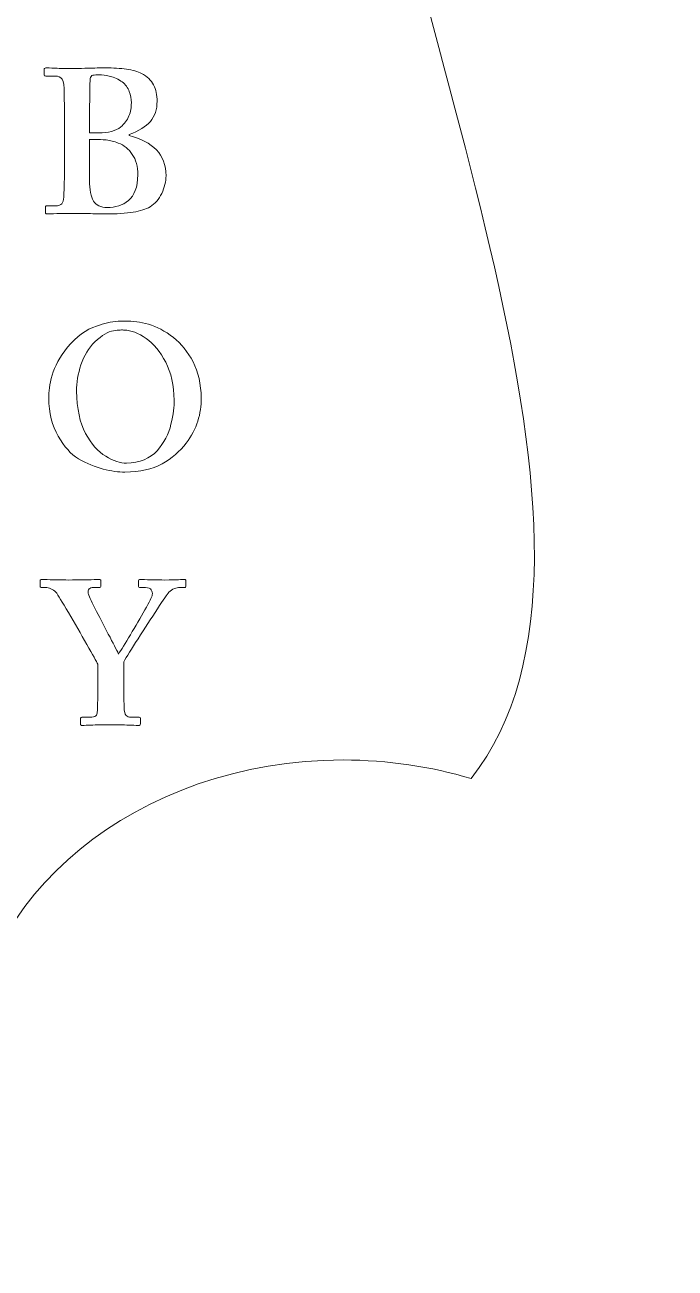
# Model space of a CAD drawing. Header units: centimetres. Extents: x -26.8 to 26.4, y -13.7 to 13.8.
# Drawn here: x 19.5 to 22.86, y -13.3 to -6.87 of the extents above; entities that cross this region are included whole.
import ezdxf

# ---------------------------------------------------------------- set-up
doc = ezdxf.new("R2010")
doc.units = ezdxf.units.CM
doc.header["$MEASUREMENT"] = 0
doc.layers.add('Layer 1', color=7, linetype='Continuous')

msp = doc.modelspace()

# ---------------------------------------------------------------- linework, layer by layer
at = {"layer": 'Layer 1', "color": 143, "lineweight": 20}
for points, knots in [([(15.42758, 13.68892), (15.42758, 13.68892), (15.29529, 13.29618), (15.29529, 13.29618), (15.29529, 13.29618), (15.40948, 13.09513), (15.47388, 12.87178), (15.47388, 12.63555), (15.47388, 12.63555), (15.47388, 11.76615), (14.61106, 11.06128), (13.54821, 11.06128), (13.54821, 11.06128), (13.31576, 11.06128), (13.09304, 11.09454), (12.88675, 11.15636), (12.88675, 11.15636), (12.14917, 9.17911), (13.12709, 7.3144), (13.51183, 5.27103), (13.51183, 5.27103), (13.51183, 5.27103), (13.6929, 4.13415), (13.6929, 4.13415), (13.6929, 4.13415), (13.6929, 4.13415), (12.23356, 4.31688), (12.23356, 4.31688), (12.23356, 4.31688), (12.23356, 4.31688), (11.8309, 1.50982), (11.8309, 1.50982), (11.8309, 1.50982), (13.01569, 0.66949), (13.93187, 0.33261), (14.72065, 0.23486), (14.72065, 0.23486), (14.72065, 0.23486), (14.72065, 0.15052), (14.72065, 0.15052), (14.72065, 0.15052), (13.93188, 0.05277), (13.01569, -0.28411), (11.8309, -1.12444), (11.8309, -1.12444), (11.8309, -1.12444), (12.23356, -3.93068), (12.23356, -3.93068), (12.23356, -3.93068), (12.23356, -3.93068), (13.6929, -3.74878), (13.6929, -3.74878), (13.6929, -3.74878), (13.6929, -3.74878), (13.51183, -4.88483), (13.51183, -4.88483), (13.51183, -4.88483), (13.1271, -6.9282), (12.14917, -8.79373), (12.88675, -10.77098), (12.88675, -10.77098), (13.09304, -10.70915), (13.31576, -10.67507), (13.54821, -10.67507), (13.54821, -10.67507), (14.61106, -10.67508), (15.47388, -11.38077), (15.47388, -12.25017), (15.47388, -12.25017), (15.47388, -12.4864), (15.40947, -12.70975), (15.29529, -12.9108), (15.29529, -12.9108), (15.29529, -12.9108), (15.42758, -13.30354), (15.42758, -13.30354), (15.42758, -13.30354), (15.42758, -13.30354), (16.24944, -13.30354), (16.24944, -13.30354), (16.24944, -13.30354), (16.24944, -13.30354), (18.44217, -13.30354), (18.44217, -13.30354), (18.44217, -13.30354), (18.44217, -13.30354), (19.26403, -13.30354), (19.26403, -13.30354), (19.26403, -13.30354), (19.26403, -13.30354), (19.39715, -12.9108), (19.39715, -12.9108), (19.39715, -12.9108), (19.28297, -12.70975), (19.21856, -12.4864), (19.21856, -12.25017), (19.21856, -12.25017), (19.21856, -11.38077), (20.08056, -10.67508), (21.1434, -10.67507), (21.1434, -10.67507), (21.37585, -10.67507), (21.59857, -10.70915), (21.80486, -10.77098), (21.80486, -10.77098), (22.73857, -9.59058), (21.40258, -6.85652), (21.17978, -4.88483), (21.17978, -4.88483), (21.17978, -4.88483), (20.99871, -3.74878), (20.99871, -3.74878), (20.99871, -3.74878), (20.99871, -3.74878), (22.45805, -3.93068), (22.45805, -3.93068), (22.45805, -3.93068), (22.45805, -3.93068), (22.86072, -1.12444), (22.86072, -1.12444), (22.86072, -1.12444), (21.68967, -0.29386), (20.78164, 0.04427), (19.99908, 0.14639), (19.99908, 0.14639), (19.99908, 0.14639), (19.99908, 0.23899), (19.99908, 0.23899), (19.99908, 0.23899), (20.78164, 0.34111), (21.68967, 0.67923), (22.86072, 1.50982), (22.86072, 1.50982), (22.86072, 1.50982), (22.45805, 4.31688), (22.45805, 4.31688), (22.45805, 4.31688), (22.45805, 4.31688), (20.99871, 4.13415), (20.99871, 4.13415), (20.99871, 4.13415), (20.99871, 4.13415), (21.17978, 5.27103), (21.17978, 5.27103), (21.17978, 5.27103), (21.40258, 7.24272), (22.73857, 9.97595), (21.80486, 11.15636), (21.80486, 11.15636), (21.59857, 11.09453), (21.37585, 11.06128), (21.1434, 11.06128), (21.1434, 11.06128), (20.08055, 11.06128), (19.21856, 11.76615), (19.21856, 12.63555), (19.21856, 12.63555), (19.21856, 12.87178), (19.28297, 13.09513), (19.39715, 13.29618), (19.39715, 13.29618), (19.39715, 13.29618), (19.26403, 13.68892), (19.26403, 13.68892), (19.26403, 13.68892), (19.26403, 13.68892), (18.44217, 13.68892), (18.44217, 13.68892), (18.44217, 13.68892), (18.44217, 13.68892), (16.24944, 13.68892), (16.24944, 13.68892), (16.24944, 13.68892), (16.24944, 13.68892), (15.42758, 13.68892), (15.42758, 13.68892)], [0, 0, 0, 0, 0.0222222, 0.0222222, 0.0222222, 0.0222222, 0.0444444, 0.0444444, 0.0444444, 0.0444444, 0.0666667, 0.0666667, 0.0666667, 0.0666667, 0.0888889, 0.0888889, 0.0888889, 0.0888889, 0.1111111, 0.1111111, 0.1111111, 0.1111111, 0.1333333, 0.1333333, 0.1333333, 0.1333333, 0.1555556, 0.1555556, 0.1555556, 0.1555556, 0.1777778, 0.1777778, 0.1777778, 0.1777778, 0.2, 0.2, 0.2, 0.2, 0.2222222, 0.2222222, 0.2222222, 0.2222222, 0.2444444, 0.2444444, 0.2444444, 0.2444444, 0.2666667, 0.2666667, 0.2666667, 0.2666667, 0.2888889, 0.2888889, 0.2888889, 0.2888889, 0.3111111, 0.3111111, 0.3111111, 0.3111111, 0.3333333, 0.3333333, 0.3333333, 0.3333333, 0.3555556, 0.3555556, 0.3555556, 0.3555556, 0.3777778, 0.3777778, 0.3777778, 0.3777778, 0.4, 0.4, 0.4, 0.4, 0.4222222, 0.4222222, 0.4222222, 0.4222222, 0.4444444, 0.4444444, 0.4444444, 0.4444444, 0.4666667, 0.4666667, 0.4666667, 0.4666667, 0.4888889, 0.4888889, 0.4888889, 0.4888889, 0.5111111, 0.5111111, 0.5111111, 0.5111111, 0.5333333, 0.5333333, 0.5333333, 0.5333333, 0.5555556, 0.5555556, 0.5555556, 0.5555556, 0.5777778, 0.5777778, 0.5777778, 0.5777778, 0.6, 0.6, 0.6, 0.6, 0.6222222, 0.6222222, 0.6222222, 0.6222222, 0.6444444, 0.6444444, 0.6444444, 0.6444444, 0.6666667, 0.6666667, 0.6666667, 0.6666667, 0.6888889, 0.6888889, 0.6888889, 0.6888889, 0.7111111, 0.7111111, 0.7111111, 0.7111111, 0.7333333, 0.7333333, 0.7333333, 0.7333333, 0.7555556, 0.7555556, 0.7555556, 0.7555556, 0.7777778, 0.7777778, 0.7777778, 0.7777778, 0.8, 0.8, 0.8, 0.8, 0.8222222, 0.8222222, 0.8222222, 0.8222222, 0.8444444, 0.8444444, 0.8444444, 0.8444444, 0.8666667, 0.8666667, 0.8666667, 0.8666667, 0.8888889, 0.8888889, 0.8888889, 0.8888889, 0.9111111, 0.9111111, 0.9111111, 0.9111111, 0.9333333, 0.9333333, 0.9333333, 0.9333333, 0.9555556, 0.9555556, 0.9555556, 0.9555556, 1, 1, 1, 1]), ([(19.60551, -7.09492), (19.61287, -7.09513), (19.62867, -7.09545), (19.65429, -7.09657), (19.65429, -7.09657), (19.67991, -7.09769), (19.71489, -7.09855), (19.7593, -7.09822), (19.7593, -7.09822), (19.77698, -7.09809), (19.79993, -7.09749), (19.82793, -7.09657), (19.82793, -7.09657), (19.85593, -7.09564), (19.8846, -7.09505), (19.91392, -7.09492), (19.91392, -7.09492), (19.95449, -7.09479), (19.99096, -7.09717), (20.02306, -7.10153), (20.02306, -7.10153), (20.05516, -7.1059), (20.08138, -7.1134), (20.10078, -7.12385), (20.10078, -7.12385), (20.13006, -7.13977), (20.15044, -7.15926), (20.16279, -7.18338), (20.16279, -7.18338), (20.17514, -7.2075), (20.18133, -7.23592), (20.18098, -7.26772), (20.18098, -7.26772), (20.18124, -7.30963), (20.16958, -7.34441), (20.14625, -7.3719), (20.14625, -7.3719), (20.12292, -7.39939), (20.08663, -7.4216), (20.03711, -7.4397), (20.03711, -7.4397), (20.03711, -7.4397), (20.03711, -7.44549), (20.03711, -7.44549), (20.03711, -7.44549), (20.09783, -7.46101), (20.14473, -7.48556), (20.17767, -7.51908), (20.17767, -7.51908), (20.21061, -7.55259), (20.22688, -7.59729), (20.22728, -7.65303), (20.22728, -7.65303), (20.22702, -7.68302), (20.21951, -7.71294), (20.20496, -7.74398), (20.20496, -7.74398), (20.19041, -7.77502), (20.17027, -7.79826), (20.1446, -7.81343), (20.1446, -7.81343), (20.12295, -7.82609), (20.09369, -7.8355), (20.05696, -7.84154), (20.05696, -7.84154), (20.02023, -7.84758), (19.97261, -7.85068), (19.91392, -7.85064), (19.91392, -7.85064), (19.89161, -7.85051), (19.86622, -7.84991), (19.83702, -7.84899), (19.83702, -7.84899), (19.80783, -7.84806), (19.78162, -7.84747), (19.7593, -7.84734), (19.7593, -7.84734), (19.71836, -7.84747), (19.68644, -7.84807), (19.66256, -7.84899), (19.66256, -7.84899), (19.63868, -7.84992), (19.62125, -7.85051), (19.61047, -7.85064), (19.61047, -7.85064), (19.6083, -7.85062), (19.60688, -7.84964), (19.60551, -7.84816), (19.60551, -7.84816), (19.60413, -7.84668), (19.60308, -7.84504), (19.60302, -7.84237), (19.60302, -7.84237), (19.60302, -7.84237), (19.60302, -7.81591), (19.60302, -7.81591), (19.60302, -7.81591), (19.60302, -7.81329), (19.60413, -7.81129), (19.60551, -7.81012), (19.60551, -7.81012), (19.60689, -7.80895), (19.60831, -7.80845), (19.61047, -7.80847), (19.61047, -7.80847), (19.61047, -7.80847), (19.65595, -7.80847), (19.65595, -7.80847), (19.65595, -7.80847), (19.6714, -7.80863), (19.6824, -7.80484), (19.68819, -7.79772), (19.68819, -7.79772), (19.69399, -7.7906), (19.69694, -7.77924), (19.69811, -7.76299), (19.69811, -7.76299), (19.69882, -7.75349), (19.69996, -7.73382), (19.7006, -7.70511), (19.7006, -7.70511), (19.70124, -7.67641), (19.70184, -7.64472), (19.70224, -7.6092), (19.70224, -7.6092), (19.70264, -7.57367), (19.70223, -7.54077), (19.70224, -7.51081), (19.70224, -7.51081), (19.70224, -7.51081), (19.70224, -7.38596), (19.70224, -7.38596), (19.70224, -7.38596), (19.70222, -7.37201), (19.70261, -7.35146), (19.70224, -7.32478), (19.70224, -7.32478), (19.70187, -7.29809), (19.70108, -7.27234), (19.7006, -7.24789), (19.7006, -7.24789), (19.7001, -7.22344), (19.70015, -7.20801), (19.69978, -7.20076), (19.69978, -7.20076), (19.69838, -7.17126), (19.69271, -7.1532), (19.68324, -7.14619), (19.68324, -7.14619), (19.67378, -7.13918), (19.65933, -7.1359), (19.63942, -7.13709), (19.63942, -7.13709), (19.63942, -7.13709), (19.60552, -7.13709), (19.60552, -7.13709), (19.60552, -7.13709), (19.60239, -7.13714), (19.60019, -7.13671), (19.59891, -7.13544), (19.59891, -7.13544), (19.59764, -7.13416), (19.5964, -7.13196), (19.59642, -7.12883), (19.59642, -7.12883), (19.59642, -7.12883), (19.59642, -7.10403), (19.59642, -7.10403), (19.59642, -7.10403), (19.59642, -7.10086), (19.59761, -7.099), (19.59891, -7.09742), (19.59891, -7.09742), (19.60018, -7.09583), (19.6024, -7.09494), (19.60552, -7.09494), (19.60552, -7.09494), (19.60552, -7.09494), (19.60551, -7.09492), (19.60551, -7.09492)], [0, 0, 0, 0, 0.0217391, 0.0217391, 0.0217391, 0.0217391, 0.0434783, 0.0434783, 0.0434783, 0.0434783, 0.0652174, 0.0652174, 0.0652174, 0.0652174, 0.0869565, 0.0869565, 0.0869565, 0.0869565, 0.1086957, 0.1086957, 0.1086957, 0.1086957, 0.1304348, 0.1304348, 0.1304348, 0.1304348, 0.1521739, 0.1521739, 0.1521739, 0.1521739, 0.173913, 0.173913, 0.173913, 0.173913, 0.1956522, 0.1956522, 0.1956522, 0.1956522, 0.2173913, 0.2173913, 0.2173913, 0.2173913, 0.2391304, 0.2391304, 0.2391304, 0.2391304, 0.2608696, 0.2608696, 0.2608696, 0.2608696, 0.2826087, 0.2826087, 0.2826087, 0.2826087, 0.3043478, 0.3043478, 0.3043478, 0.3043478, 0.326087, 0.326087, 0.326087, 0.326087, 0.3478261, 0.3478261, 0.3478261, 0.3478261, 0.3695652, 0.3695652, 0.3695652, 0.3695652, 0.3913043, 0.3913043, 0.3913043, 0.3913043, 0.4130435, 0.4130435, 0.4130435, 0.4130435, 0.4347826, 0.4347826, 0.4347826, 0.4347826, 0.4565217, 0.4565217, 0.4565217, 0.4565217, 0.4782609, 0.4782609, 0.4782609, 0.4782609, 0.5, 0.5, 0.5, 0.5, 0.5217391, 0.5217391, 0.5217391, 0.5217391, 0.5434783, 0.5434783, 0.5434783, 0.5434783, 0.5652174, 0.5652174, 0.5652174, 0.5652174, 0.5869565, 0.5869565, 0.5869565, 0.5869565, 0.6086957, 0.6086957, 0.6086957, 0.6086957, 0.6304348, 0.6304348, 0.6304348, 0.6304348, 0.6521739, 0.6521739, 0.6521739, 0.6521739, 0.673913, 0.673913, 0.673913, 0.673913, 0.6956522, 0.6956522, 0.6956522, 0.6956522, 0.7173913, 0.7173913, 0.7173913, 0.7173913, 0.7391304, 0.7391304, 0.7391304, 0.7391304, 0.7608696, 0.7608696, 0.7608696, 0.7608696, 0.7826087, 0.7826087, 0.7826087, 0.7826087, 0.8043478, 0.8043478, 0.8043478, 0.8043478, 0.826087, 0.826087, 0.826087, 0.826087, 0.8478261, 0.8478261, 0.8478261, 0.8478261, 0.8695652, 0.8695652, 0.8695652, 0.8695652, 0.8913043, 0.8913043, 0.8913043, 0.8913043, 0.9130435, 0.9130435, 0.9130435, 0.9130435, 0.9347826, 0.9347826, 0.9347826, 0.9347826, 0.9565217, 0.9565217, 0.9565217, 0.9565217, 1, 1, 1, 1]), ([(19.88002, -7.13047), (19.8746, -7.13042), (19.86917, -7.13108), (19.86348, -7.1313), (19.86348, -7.1313), (19.85779, -7.13151), (19.85297, -7.13194), (19.8486, -7.13295), (19.8486, -7.13295), (19.84531, -7.13405), (19.84213, -7.13578), (19.83951, -7.13874), (19.83951, -7.13874), (19.83689, -7.1417), (19.83519, -7.14604), (19.83455, -7.15032), (19.83455, -7.15032), (19.83394, -7.1619), (19.83362, -7.18601), (19.83291, -7.22391), (19.83291, -7.22391), (19.83217, -7.26181), (19.83214, -7.30362), (19.83209, -7.34959), (19.83209, -7.34959), (19.83209, -7.34959), (19.83209, -7.43062), (19.83209, -7.43062), (19.83209, -7.43062), (19.84047, -7.43113), (19.84822, -7.43134), (19.85607, -7.43145), (19.85607, -7.43145), (19.86392, -7.43156), (19.87167, -7.43147), (19.88005, -7.43145), (19.88005, -7.43145), (19.90364, -7.43137), (19.92575, -7.42856), (19.94537, -7.42318), (19.94537, -7.42318), (19.96499, -7.4178), (19.98055, -7.41047), (19.9925, -7.40086), (19.9925, -7.40086), (20.01239, -7.38468), (20.02698, -7.36555), (20.03549, -7.34381), (20.03549, -7.34381), (20.044, -7.32207), (20.04811, -7.2996), (20.04789, -7.27601), (20.04789, -7.27601), (20.04815, -7.25551), (20.04437, -7.23566), (20.03714, -7.21648), (20.03714, -7.21648), (20.02991, -7.1973), (20.01752, -7.18079), (20.00076, -7.1677), (20.00076, -7.1677), (19.98105, -7.15412), (19.96001, -7.14441), (19.93792, -7.13876), (19.93792, -7.13876), (19.91583, -7.13312), (19.89658, -7.13032), (19.88004, -7.13049), (19.88004, -7.13049), (19.88004, -7.13049), (19.88002, -7.13047), (19.88002, -7.13047)], [0, 0, 0, 0, 0.0526316, 0.0526316, 0.0526316, 0.0526316, 0.1052632, 0.1052632, 0.1052632, 0.1052632, 0.1578947, 0.1578947, 0.1578947, 0.1578947, 0.2105263, 0.2105263, 0.2105263, 0.2105263, 0.2631579, 0.2631579, 0.2631579, 0.2631579, 0.3157895, 0.3157895, 0.3157895, 0.3157895, 0.3684211, 0.3684211, 0.3684211, 0.3684211, 0.4210526, 0.4210526, 0.4210526, 0.4210526, 0.4736842, 0.4736842, 0.4736842, 0.4736842, 0.5263158, 0.5263158, 0.5263158, 0.5263158, 0.5789474, 0.5789474, 0.5789474, 0.5789474, 0.6315789, 0.6315789, 0.6315789, 0.6315789, 0.6842105, 0.6842105, 0.6842105, 0.6842105, 0.7368421, 0.7368421, 0.7368421, 0.7368421, 0.7894737, 0.7894737, 0.7894737, 0.7894737, 0.8421053, 0.8421053, 0.8421053, 0.8421053, 0.8947368, 0.8947368, 0.8947368, 0.8947368, 1, 1, 1, 1]), ([(19.83206, -7.46451), (19.83206, -7.46451), (19.83206, -7.52983), (19.83206, -7.52983), (19.83206, -7.52983), (19.83206, -7.52983), (19.83206, -7.67618), (19.83206, -7.67618), (19.83206, -7.67618), (19.83161, -7.72557), (19.83806, -7.76127), (19.8519, -7.78367), (19.8519, -7.78367), (19.86575, -7.80607), (19.88958, -7.8171), (19.92301, -7.81674), (19.92301, -7.81674), (19.96574, -7.8178), (20.00215, -7.80606), (20.03298, -7.78119), (20.03298, -7.78119), (20.0638, -7.75632), (20.0803, -7.71157), (20.08176, -7.64807), (20.08176, -7.64807), (20.08123, -7.60468), (20.07134, -7.56975), (20.05282, -7.54224), (20.05282, -7.54224), (20.0343, -7.51472), (20.01022, -7.49518), (19.98006, -7.48354), (19.98006, -7.48354), (19.95969, -7.47534), (19.93895, -7.47021), (19.91805, -7.46783), (19.91805, -7.46783), (19.89715, -7.46545), (19.8776, -7.46426), (19.85935, -7.46452), (19.85935, -7.46452), (19.85935, -7.46452), (19.83206, -7.46452), (19.83206, -7.46452), (19.83206, -7.46452), (19.83206, -7.46452), (19.83206, -7.46451), (19.83206, -7.46451)], [0, 0, 0, 0, 0.0769231, 0.0769231, 0.0769231, 0.0769231, 0.1538462, 0.1538462, 0.1538462, 0.1538462, 0.2307692, 0.2307692, 0.2307692, 0.2307692, 0.3076923, 0.3076923, 0.3076923, 0.3076923, 0.3846154, 0.3846154, 0.3846154, 0.3846154, 0.4615385, 0.4615385, 0.4615385, 0.4615385, 0.5384615, 0.5384615, 0.5384615, 0.5384615, 0.6153846, 0.6153846, 0.6153846, 0.6153846, 0.6923077, 0.6923077, 0.6923077, 0.6923077, 0.7692308, 0.7692308, 0.7692308, 0.7692308, 0.8461538, 0.8461538, 0.8461538, 0.8461538, 1, 1, 1, 1]), ([(19.98006, -8.40543), (19.99205, -8.40458), (20.004, -8.40505), (20.01561, -8.40543), (20.01561, -8.40543), (20.05486, -8.40459), (20.09526, -8.40954), (20.13715, -8.42114), (20.13715, -8.42114), (20.17904, -8.43274), (20.22182, -8.45568), (20.26531, -8.48977), (20.26531, -8.48977), (20.30603, -8.52207), (20.33991, -8.564), (20.36701, -8.61627), (20.36701, -8.61627), (20.39411, -8.66855), (20.40814, -8.73115), (20.40918, -8.80313), (20.40918, -8.80313), (20.4095, -8.8426), (20.40394, -8.88246), (20.39182, -8.92219), (20.39182, -8.92219), (20.37969, -8.96192), (20.35973, -8.99917), (20.33146, -9.03546), (20.33146, -9.03546), (20.29852, -9.07876), (20.25675, -9.11499), (20.20661, -9.14295), (20.20661, -9.14295), (20.15647, -9.17091), (20.09241, -9.18497), (20.01396, -9.18594), (20.01396, -9.18594), (19.9815, -9.1862), (19.94432, -9.18108), (19.90234, -9.17023), (19.90234, -9.17023), (19.86036, -9.15938), (19.81722, -9.14162), (19.77418, -9.11649), (19.77418, -9.11649), (19.73487, -9.09305), (19.70015, -9.05417), (19.66917, -8.99991), (19.66917, -8.99991), (19.63819, -8.94565), (19.62213, -8.88001), (19.62039, -8.80313), (19.62039, -8.80313), (19.61949, -8.77057), (19.62507, -8.73109), (19.63858, -8.68489), (19.63858, -8.68489), (19.65209, -8.6387), (19.67835, -8.59022), (19.71713, -8.5402), (19.71713, -8.5402), (19.76462, -8.48455), (19.81509, -8.44831), (19.86761, -8.43023), (19.86761, -8.43023), (19.907, -8.41667), (19.94409, -8.40797), (19.98006, -8.40543)], [0, 0, 0, 0, 0.0555556, 0.0555556, 0.0555556, 0.0555556, 0.1111111, 0.1111111, 0.1111111, 0.1111111, 0.1666667, 0.1666667, 0.1666667, 0.1666667, 0.2222222, 0.2222222, 0.2222222, 0.2222222, 0.2777778, 0.2777778, 0.2777778, 0.2777778, 0.3333333, 0.3333333, 0.3333333, 0.3333333, 0.3888889, 0.3888889, 0.3888889, 0.3888889, 0.4444444, 0.4444444, 0.4444444, 0.4444444, 0.5, 0.5, 0.5, 0.5, 0.5555556, 0.5555556, 0.5555556, 0.5555556, 0.6111111, 0.6111111, 0.6111111, 0.6111111, 0.6666667, 0.6666667, 0.6666667, 0.6666667, 0.7222222, 0.7222222, 0.7222222, 0.7222222, 0.7777778, 0.7777778, 0.7777778, 0.7777778, 0.8333333, 0.8333333, 0.8333333, 0.8333333, 0.8888889, 0.8888889, 0.8888889, 0.8888889, 1, 1, 1, 1]), ([(19.98998, -8.45091), (19.98059, -8.45148), (19.96895, -8.45295), (19.95525, -8.45504), (19.95525, -8.45504), (19.92787, -8.45923), (19.89598, -8.47824), (19.85934, -8.51126), (19.85934, -8.51126), (19.82713, -8.54396), (19.80308, -8.58321), (19.78741, -8.63032), (19.78741, -8.63032), (19.77173, -8.67744), (19.76419, -8.72294), (19.76426, -8.76675), (19.76426, -8.76675), (19.76579, -8.85797), (19.78147, -8.93117), (19.81139, -8.98586), (19.81139, -8.98586), (19.84131, -9.04055), (19.87577, -9.07998), (19.91557, -9.1041), (19.91557, -9.1041), (19.95537, -9.12822), (19.99105, -9.14015), (20.02223, -9.13965), (20.02223, -9.13965), (20.09259, -9.13727), (20.14519, -9.11595), (20.18098, -9.07516), (20.18098, -9.07516), (20.21676, -9.03437), (20.24088, -8.98858), (20.25291, -8.93791), (20.25291, -8.93791), (20.26494, -8.88724), (20.27035, -8.8459), (20.26945, -8.81389), (20.26945, -8.81389), (20.26815, -8.73679), (20.2539, -8.67092), (20.22563, -8.61711), (20.22563, -8.61711), (20.19735, -8.56329), (20.1635, -8.5221), (20.12393, -8.49391), (20.12393, -8.49391), (20.08437, -8.46573), (20.04665, -8.45194), (20.01148, -8.45174), (20.01148, -8.45174), (20.00639, -8.45079), (19.99938, -8.45034), (19.98998, -8.45091)], [0, 0, 0, 0, 0.0666667, 0.0666667, 0.0666667, 0.0666667, 0.1333333, 0.1333333, 0.1333333, 0.1333333, 0.2, 0.2, 0.2, 0.2, 0.2666667, 0.2666667, 0.2666667, 0.2666667, 0.3333333, 0.3333333, 0.3333333, 0.3333333, 0.4, 0.4, 0.4, 0.4, 0.4666667, 0.4666667, 0.4666667, 0.4666667, 0.5333333, 0.5333333, 0.5333333, 0.5333333, 0.6, 0.6, 0.6, 0.6, 0.6666667, 0.6666667, 0.6666667, 0.6666667, 0.7333333, 0.7333333, 0.7333333, 0.7333333, 0.8, 0.8, 0.8, 0.8, 0.8666667, 0.8666667, 0.8666667, 0.8666667, 1, 1, 1, 1]), ([(19.58484, -9.74075), (19.58934, -9.74088), (19.60376, -9.74148), (19.62783, -9.7424), (19.62783, -9.7424), (19.65191, -9.74333), (19.68409, -9.74392), (19.72457, -9.74405), (19.72457, -9.74405), (19.77766, -9.74392), (19.81604, -9.74332), (19.8395, -9.7424), (19.8395, -9.7424), (19.86296, -9.74147), (19.87726, -9.74088), (19.88167, -9.74075), (19.88167, -9.74075), (19.8848, -9.74073), (19.887, -9.74124), (19.88828, -9.7424), (19.88828, -9.7424), (19.88955, -9.74357), (19.88997, -9.74556), (19.88992, -9.74819), (19.88992, -9.74819), (19.88992, -9.74819), (19.88992, -9.77217), (19.88992, -9.77217), (19.88992, -9.77217), (19.88992, -9.77539), (19.88955, -9.77854), (19.88828, -9.78044), (19.88828, -9.78044), (19.88701, -9.78234), (19.8848, -9.78288), (19.88167, -9.78292), (19.88167, -9.78292), (19.88167, -9.78292), (19.85356, -9.78292), (19.85356, -9.78292), (19.85356, -9.78292), (19.84201, -9.78281), (19.83426, -9.78558), (19.82958, -9.79036), (19.82958, -9.79036), (19.8249, -9.79515), (19.82347, -9.80251), (19.82462, -9.81351), (19.82462, -9.81351), (19.82671, -9.82228), (19.83778, -9.84816), (19.85935, -9.8904), (19.85935, -9.8904), (19.88092, -9.93264), (19.9043, -9.97681), (19.9288, -10.02352), (19.9288, -10.02352), (19.95331, -10.07023), (19.97081, -10.1047), (19.98172, -10.12687), (19.98172, -10.12687), (19.99516, -10.10493), (20.01582, -10.07221), (20.0429, -10.02765), (20.0429, -10.02765), (20.06998, -9.98309), (20.09482, -9.93958), (20.11814, -9.89867), (20.11814, -9.89867), (20.14146, -9.85776), (20.15402, -9.83196), (20.15617, -9.82095), (20.15617, -9.82095), (20.15757, -9.81103), (20.15615, -9.80286), (20.15121, -9.79532), (20.15121, -9.79532), (20.14627, -9.78778), (20.13614, -9.78331), (20.12062, -9.78292), (20.12062, -9.78292), (20.12062, -9.78292), (20.09333, -9.78292), (20.09333, -9.78292), (20.09333, -9.78292), (20.0902, -9.7829), (20.08799, -9.78192), (20.08672, -9.78044), (20.08672, -9.78044), (20.08545, -9.77896), (20.08421, -9.77732), (20.08423, -9.77465), (20.08423, -9.77465), (20.08423, -9.77465), (20.08423, -9.74819), (20.08423, -9.74819), (20.08423, -9.74819), (20.08423, -9.74308), (20.08661, -9.74058), (20.09084, -9.74075), (20.09084, -9.74075), (20.09622, -9.74088), (20.10957, -9.74148), (20.13136, -9.7424), (20.13136, -9.7424), (20.15314, -9.74333), (20.1827, -9.74392), (20.21983, -9.74405), (20.21983, -9.74405), (20.25303, -9.74392), (20.27764, -9.74332), (20.29259, -9.7424), (20.29259, -9.7424), (20.30754, -9.74147), (20.3169, -9.74088), (20.32153, -9.74075), (20.32153, -9.74075), (20.32466, -9.74073), (20.32687, -9.74124), (20.32814, -9.7424), (20.32814, -9.7424), (20.32941, -9.74357), (20.32983, -9.74556), (20.32978, -9.74819), (20.32978, -9.74819), (20.32978, -9.74819), (20.32978, -9.77217), (20.32978, -9.77217), (20.32978, -9.77217), (20.32978, -9.77539), (20.32941, -9.77854), (20.32814, -9.78044), (20.32814, -9.78044), (20.32687, -9.78234), (20.32466, -9.78288), (20.32153, -9.78292), (20.32153, -9.78292), (20.32153, -9.78292), (20.29838, -9.78292), (20.29838, -9.78292), (20.29838, -9.78292), (20.29057, -9.78281), (20.28098, -9.78498), (20.27027, -9.78871), (20.27027, -9.78871), (20.25955, -9.79244), (20.25019, -9.79884), (20.24133, -9.80773), (20.24133, -9.80773), (20.23387, -9.81688), (20.21447, -9.84538), (20.18263, -9.89372), (20.18263, -9.89372), (20.15079, -9.94206), (20.11701, -9.99352), (20.08258, -10.04751), (20.08258, -10.04751), (20.04815, -10.1015), (20.02339, -10.14132), (20.00817, -10.1674), (20.00817, -10.1674), (20.00817, -10.1674), (20.00817, -10.29638), (20.00817, -10.29638), (20.00817, -10.29638), (20.00817, -10.31832), (20.0091, -10.34254), (20.00981, -10.36831), (20.00981, -10.36831), (20.01052, -10.39408), (20.01087, -10.41027), (20.01145, -10.41792), (20.01145, -10.41792), (20.01322, -10.43423), (20.01803, -10.44437), (20.02551, -10.44851), (20.02551, -10.44851), (20.03298, -10.45266), (20.04201, -10.45492), (20.05279, -10.4543), (20.05279, -10.4543), (20.05279, -10.4543), (20.08752, -10.4543), (20.08752, -10.4543), (20.08752, -10.4543), (20.09014, -10.45435), (20.09214, -10.45459), (20.09331, -10.45595), (20.09331, -10.45595), (20.09447, -10.45732), (20.09498, -10.45958), (20.09495, -10.46174), (20.09495, -10.46174), (20.09495, -10.46174), (20.09495, -10.48572), (20.09495, -10.48572), (20.09495, -10.48572), (20.09521, -10.49295), (20.09262, -10.49664), (20.08751, -10.49647), (20.08751, -10.49647), (20.08215, -10.49634), (20.068, -10.49575), (20.04452, -10.49482), (20.04452, -10.49482), (20.02104, -10.49389), (19.98585, -10.4933), (19.93869, -10.49317), (19.93869, -10.49317), (19.88778, -10.4933), (19.85122, -10.4939), (19.82955, -10.49482), (19.82955, -10.49482), (19.80788, -10.49575), (19.79533, -10.49634), (19.79152, -10.49647), (19.79152, -10.49647), (19.7889, -10.49639), (19.7869, -10.49578), (19.78573, -10.49399), (19.78573, -10.49399), (19.78457, -10.4922), (19.78406, -10.48926), (19.78409, -10.48655), (19.78409, -10.48655), (19.78409, -10.48655), (19.78409, -10.46257), (19.78409, -10.46257), (19.78409, -10.46257), (19.78407, -10.46036), (19.78457, -10.45846), (19.78573, -10.45678), (19.78573, -10.45678), (19.78689, -10.45511), (19.78889, -10.45439), (19.79152, -10.4543), (19.79152, -10.4543), (19.79152, -10.4543), (19.83451, -10.4543), (19.83451, -10.4543), (19.83451, -10.4543), (19.84802, -10.45419), (19.858, -10.4516), (19.86345, -10.44686), (19.86345, -10.44686), (19.8689, -10.44212), (19.87143, -10.43589), (19.87172, -10.42784), (19.87172, -10.42784), (19.87233, -10.41937), (19.87347, -10.39685), (19.87421, -10.36087), (19.87421, -10.36087), (19.87492, -10.32489), (19.87498, -10.28186), (19.87503, -10.23106), (19.87503, -10.23106), (19.87503, -10.23106), (19.87503, -10.1798), (19.87503, -10.1798), (19.87503, -10.1798), (19.86756, -10.16588), (19.84799, -10.13184), (19.81715, -10.07727), (19.81715, -10.07727), (19.78632, -10.0227), (19.75514, -9.96789), (19.72289, -9.91273), (19.72289, -9.91273), (19.69064, -9.85757), (19.66845, -9.82176), (19.65674, -9.80607), (19.65674, -9.80607), (19.65004, -9.79862), (19.64181, -9.79355), (19.63194, -9.78953), (19.63194, -9.78953), (19.62206, -9.78552), (19.61265, -9.78296), (19.60383, -9.78292), (19.60383, -9.78292), (19.60383, -9.78292), (19.58481, -9.78292), (19.58481, -9.78292), (19.58481, -9.78292), (19.58168, -9.78294), (19.57948, -9.78244), (19.5782, -9.78127), (19.5782, -9.78127), (19.57693, -9.7801), (19.57651, -9.77811), (19.57656, -9.77548), (19.57656, -9.77548), (19.57656, -9.77548), (19.57656, -9.74737), (19.57656, -9.74737), (19.57656, -9.74737), (19.57656, -9.74525), (19.57693, -9.74347), (19.5782, -9.74241), (19.5782, -9.74241), (19.57947, -9.74135), (19.58169, -9.74076), (19.58481, -9.74076), (19.58481, -9.74076), (19.58481, -9.74076), (19.58484, -9.74075), (19.58484, -9.74075)], [0, 0, 0, 0, 0.0128205, 0.0128205, 0.0128205, 0.0128205, 0.025641, 0.025641, 0.025641, 0.025641, 0.0384615, 0.0384615, 0.0384615, 0.0384615, 0.0512821, 0.0512821, 0.0512821, 0.0512821, 0.0641026, 0.0641026, 0.0641026, 0.0641026, 0.0769231, 0.0769231, 0.0769231, 0.0769231, 0.0897436, 0.0897436, 0.0897436, 0.0897436, 0.1025641, 0.1025641, 0.1025641, 0.1025641, 0.1153846, 0.1153846, 0.1153846, 0.1153846, 0.1282051, 0.1282051, 0.1282051, 0.1282051, 0.1410256, 0.1410256, 0.1410256, 0.1410256, 0.1538462, 0.1538462, 0.1538462, 0.1538462, 0.1666667, 0.1666667, 0.1666667, 0.1666667, 0.1794872, 0.1794872, 0.1794872, 0.1794872, 0.1923077, 0.1923077, 0.1923077, 0.1923077, 0.2051282, 0.2051282, 0.2051282, 0.2051282, 0.2179487, 0.2179487, 0.2179487, 0.2179487, 0.2307692, 0.2307692, 0.2307692, 0.2307692, 0.2435897, 0.2435897, 0.2435897, 0.2435897, 0.2564103, 0.2564103, 0.2564103, 0.2564103, 0.2692308, 0.2692308, 0.2692308, 0.2692308, 0.2820513, 0.2820513, 0.2820513, 0.2820513, 0.2948718, 0.2948718, 0.2948718, 0.2948718, 0.3076923, 0.3076923, 0.3076923, 0.3076923, 0.3205128, 0.3205128, 0.3205128, 0.3205128, 0.3333333, 0.3333333, 0.3333333, 0.3333333, 0.3461538, 0.3461538, 0.3461538, 0.3461538, 0.3589744, 0.3589744, 0.3589744, 0.3589744, 0.3717949, 0.3717949, 0.3717949, 0.3717949, 0.3846154, 0.3846154, 0.3846154, 0.3846154, 0.3974359, 0.3974359, 0.3974359, 0.3974359, 0.4102564, 0.4102564, 0.4102564, 0.4102564, 0.4230769, 0.4230769, 0.4230769, 0.4230769, 0.4358974, 0.4358974, 0.4358974, 0.4358974, 0.4487179, 0.4487179, 0.4487179, 0.4487179, 0.4615385, 0.4615385, 0.4615385, 0.4615385, 0.474359, 0.474359, 0.474359, 0.474359, 0.4871795, 0.4871795, 0.4871795, 0.4871795, 0.5, 0.5, 0.5, 0.5, 0.5128205, 0.5128205, 0.5128205, 0.5128205, 0.525641, 0.525641, 0.525641, 0.525641, 0.5384615, 0.5384615, 0.5384615, 0.5384615, 0.5512821, 0.5512821, 0.5512821, 0.5512821, 0.5641026, 0.5641026, 0.5641026, 0.5641026, 0.5769231, 0.5769231, 0.5769231, 0.5769231, 0.5897436, 0.5897436, 0.5897436, 0.5897436, 0.6025641, 0.6025641, 0.6025641, 0.6025641, 0.6153846, 0.6153846, 0.6153846, 0.6153846, 0.6282051, 0.6282051, 0.6282051, 0.6282051, 0.6410256, 0.6410256, 0.6410256, 0.6410256, 0.6538462, 0.6538462, 0.6538462, 0.6538462, 0.6666667, 0.6666667, 0.6666667, 0.6666667, 0.6794872, 0.6794872, 0.6794872, 0.6794872, 0.6923077, 0.6923077, 0.6923077, 0.6923077, 0.7051282, 0.7051282, 0.7051282, 0.7051282, 0.7179487, 0.7179487, 0.7179487, 0.7179487, 0.7307692, 0.7307692, 0.7307692, 0.7307692, 0.7435897, 0.7435897, 0.7435897, 0.7435897, 0.7564103, 0.7564103, 0.7564103, 0.7564103, 0.7692308, 0.7692308, 0.7692308, 0.7692308, 0.7820513, 0.7820513, 0.7820513, 0.7820513, 0.7948718, 0.7948718, 0.7948718, 0.7948718, 0.8076923, 0.8076923, 0.8076923, 0.8076923, 0.8205128, 0.8205128, 0.8205128, 0.8205128, 0.8333333, 0.8333333, 0.8333333, 0.8333333, 0.8461538, 0.8461538, 0.8461538, 0.8461538, 0.8589744, 0.8589744, 0.8589744, 0.8589744, 0.8717949, 0.8717949, 0.8717949, 0.8717949, 0.8846154, 0.8846154, 0.8846154, 0.8846154, 0.8974359, 0.8974359, 0.8974359, 0.8974359, 0.9102564, 0.9102564, 0.9102564, 0.9102564, 0.9230769, 0.9230769, 0.9230769, 0.9230769, 0.9358974, 0.9358974, 0.9358974, 0.9358974, 0.9487179, 0.9487179, 0.9487179, 0.9487179, 0.9615385, 0.9615385, 0.9615385, 0.9615385, 0.974359, 0.974359, 0.974359, 0.974359, 1, 1, 1, 1])]:
    msp.add_open_spline(points, degree=3, knots=knots, dxfattribs=at)

doc.saveas('drawing.dxf')
